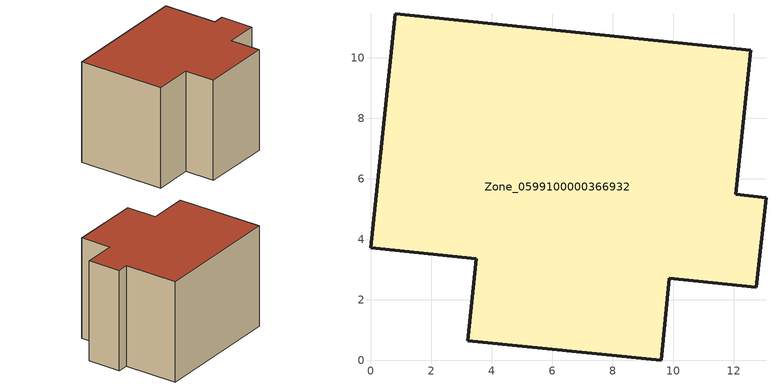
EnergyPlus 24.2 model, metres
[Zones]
Zone_0599100000366932
 floor ground (C_G): 9.88,2.71 9.6,0 3.22,0.65 3.49,3.36 0,3.72 0.81,11.45 12.56,10.25 12.07,5.49 13.07,5.38 12.75,2.42 z0
 wall outside (C_F): 3.49,3.36 3.22,0.65 9.6,0 9.88,2.71 12.75,2.42 13.07,5.38 12.07,5.49 12.56,10.25 0.81,11.45 0,3.72 3.49,3.36 z0:9.12
 roof outside (C_R): 12.07,5.49 12.56,10.25 0.81,11.45 0,3.72 3.49,3.36 3.22,0.65 9.6,0 9.88,2.71 12.75,2.42 13.07,5.38 z9.12
[BUILDING]
Pand.0599100000366932: North Axis=0; Terrain=City; Loads Convergence Tolerance Value=0.04; Temperature Convergence Tolerance Value=0.4; Solar Distribution=FullExterior; Maximum Number of Warmup Days=25; Minimum Number of Warmup Days=1
[Site:Location]
Rotterdam.The.Hague.AP_ZH_NLD Design_Conditions: Latitude=51.96; Longitude=4.45; Time Zone=1; Elevation=-4.5
[SITE:GROUNDTEMPERATURE:BUILDINGSURFACE]
18, 18, 18, 18, 18, 18, 18, 18, 18, 18, 18, 18
[MATERIAL] Thermal Absorptance=0.9; Solar Absorptance=0.7; Visible Absorptance=0.7
Name | Roughness | Thickness | Conductivity | Density | Specific Heat
G.TC.1992-2005 | MediumSmooth | 0.15 | 0.06 | 540 | 1210
F.TC.1992-2005 | Rough | 0.3 | 0.12 | 1920 | 840
R.TC.1992-2005 | MediumRough | 0.2 | 0.08 | 1500 | 1000
[CONSTRUCTION]
C_G: G.TC.1992-2005
C_F: F.TC.1992-2005
C_R: R.TC.1992-2005
[ZONE]
Zone_0599100000366932: Type=1; Multiplier=1; Ceiling Height=Autocalculate; Volume=Autocalculate; Floor Area=autocalculate; Part of Total Floor Area=Yes
[ZONEINFILTRATION:DESIGNFLOWRATE]
Infil_Zone_0599100000366932: Zone or ZoneList or Space or SpaceList=Zone_0599100000366932; Schedule=AlwaysOn; Design Flow Rate Calculation Method=Flow/Area; Flow Rate per Floor Area=0.0015; Constant Term Coefficient=1; Temperature Term Coefficient=0; Velocity Term Coefficient=0; Velocity Squared Term Coefficient=0
[HVACTEMPLATE:ZONE:IDEALLOADSAIRSYSTEM]
Zone_0599100000366932: Maximum Heating Supply Air Temperature=50; Minimum Cooling Supply Air Temperature=13; Maximum Heating Supply Air Humidity Ratio=0.0156; Minimum Cooling Supply Air Humidity Ratio=0.0077; Heating Limit=NoLimit; Cooling Limit=NoLimit; Dehumidification Control Type=ConstantSensibleHeatRatio; Cooling Sensible Heat Ratio=0.7; Dehumidification Setpoint=60; Humidification Control Type=None; Humidification Setpoint=30; Outdoor Air Method=None; Outdoor Air Flow Rate per Person=0.00944; Outdoor Air Flow Rate per Zone Floor Area=0; Outdoor Air Flow Rate per Zone=0; Demand Controlled Ventilation Type=None; Outdoor Air Economizer Type=NoEconomizer; Heat Recovery Type=None; Sensible Heat Recovery Effectiveness=0.7; Latent Heat Recovery Effectiveness=0.65
[ZONECONTROL:THERMOSTAT]
ThermostatControl_Zone_0599100000366932: Zone or ZoneList=Zone_0599100000366932; Control Type Schedule=DualSetpointControlType; Control 1=Thermostat_Zone_0599100000366932; Temperature Difference Between Cutout And Setpoint=0
[THERMOSTATSETPOINT:DUALSETPOINT]
Thermostat_Zone_0599100000366932: Heating Setpoint Temperature Schedule=HeatingSetpoint_Zone_0599100000366932; Cooling Setpoint Temperature Schedule=CoolingSetpoint_Zone_0599100000366932
[SCHEDULE:COMPACT]
HeatingSetpoint_Zone_0599100000366932: Through: 12/31, For: AllDays, Until: 24:00, 21
CoolingSetpoint_Zone_0599100000366932: Through: 12/31, For: AllDays, Until: 24:00, 24
DualSetpointControlType: Through: 12/31, For: AllDays, Until: 24:00, 4
AlwaysOn: Through: 12/31, For: AllDays, Until: 24:00, 1
